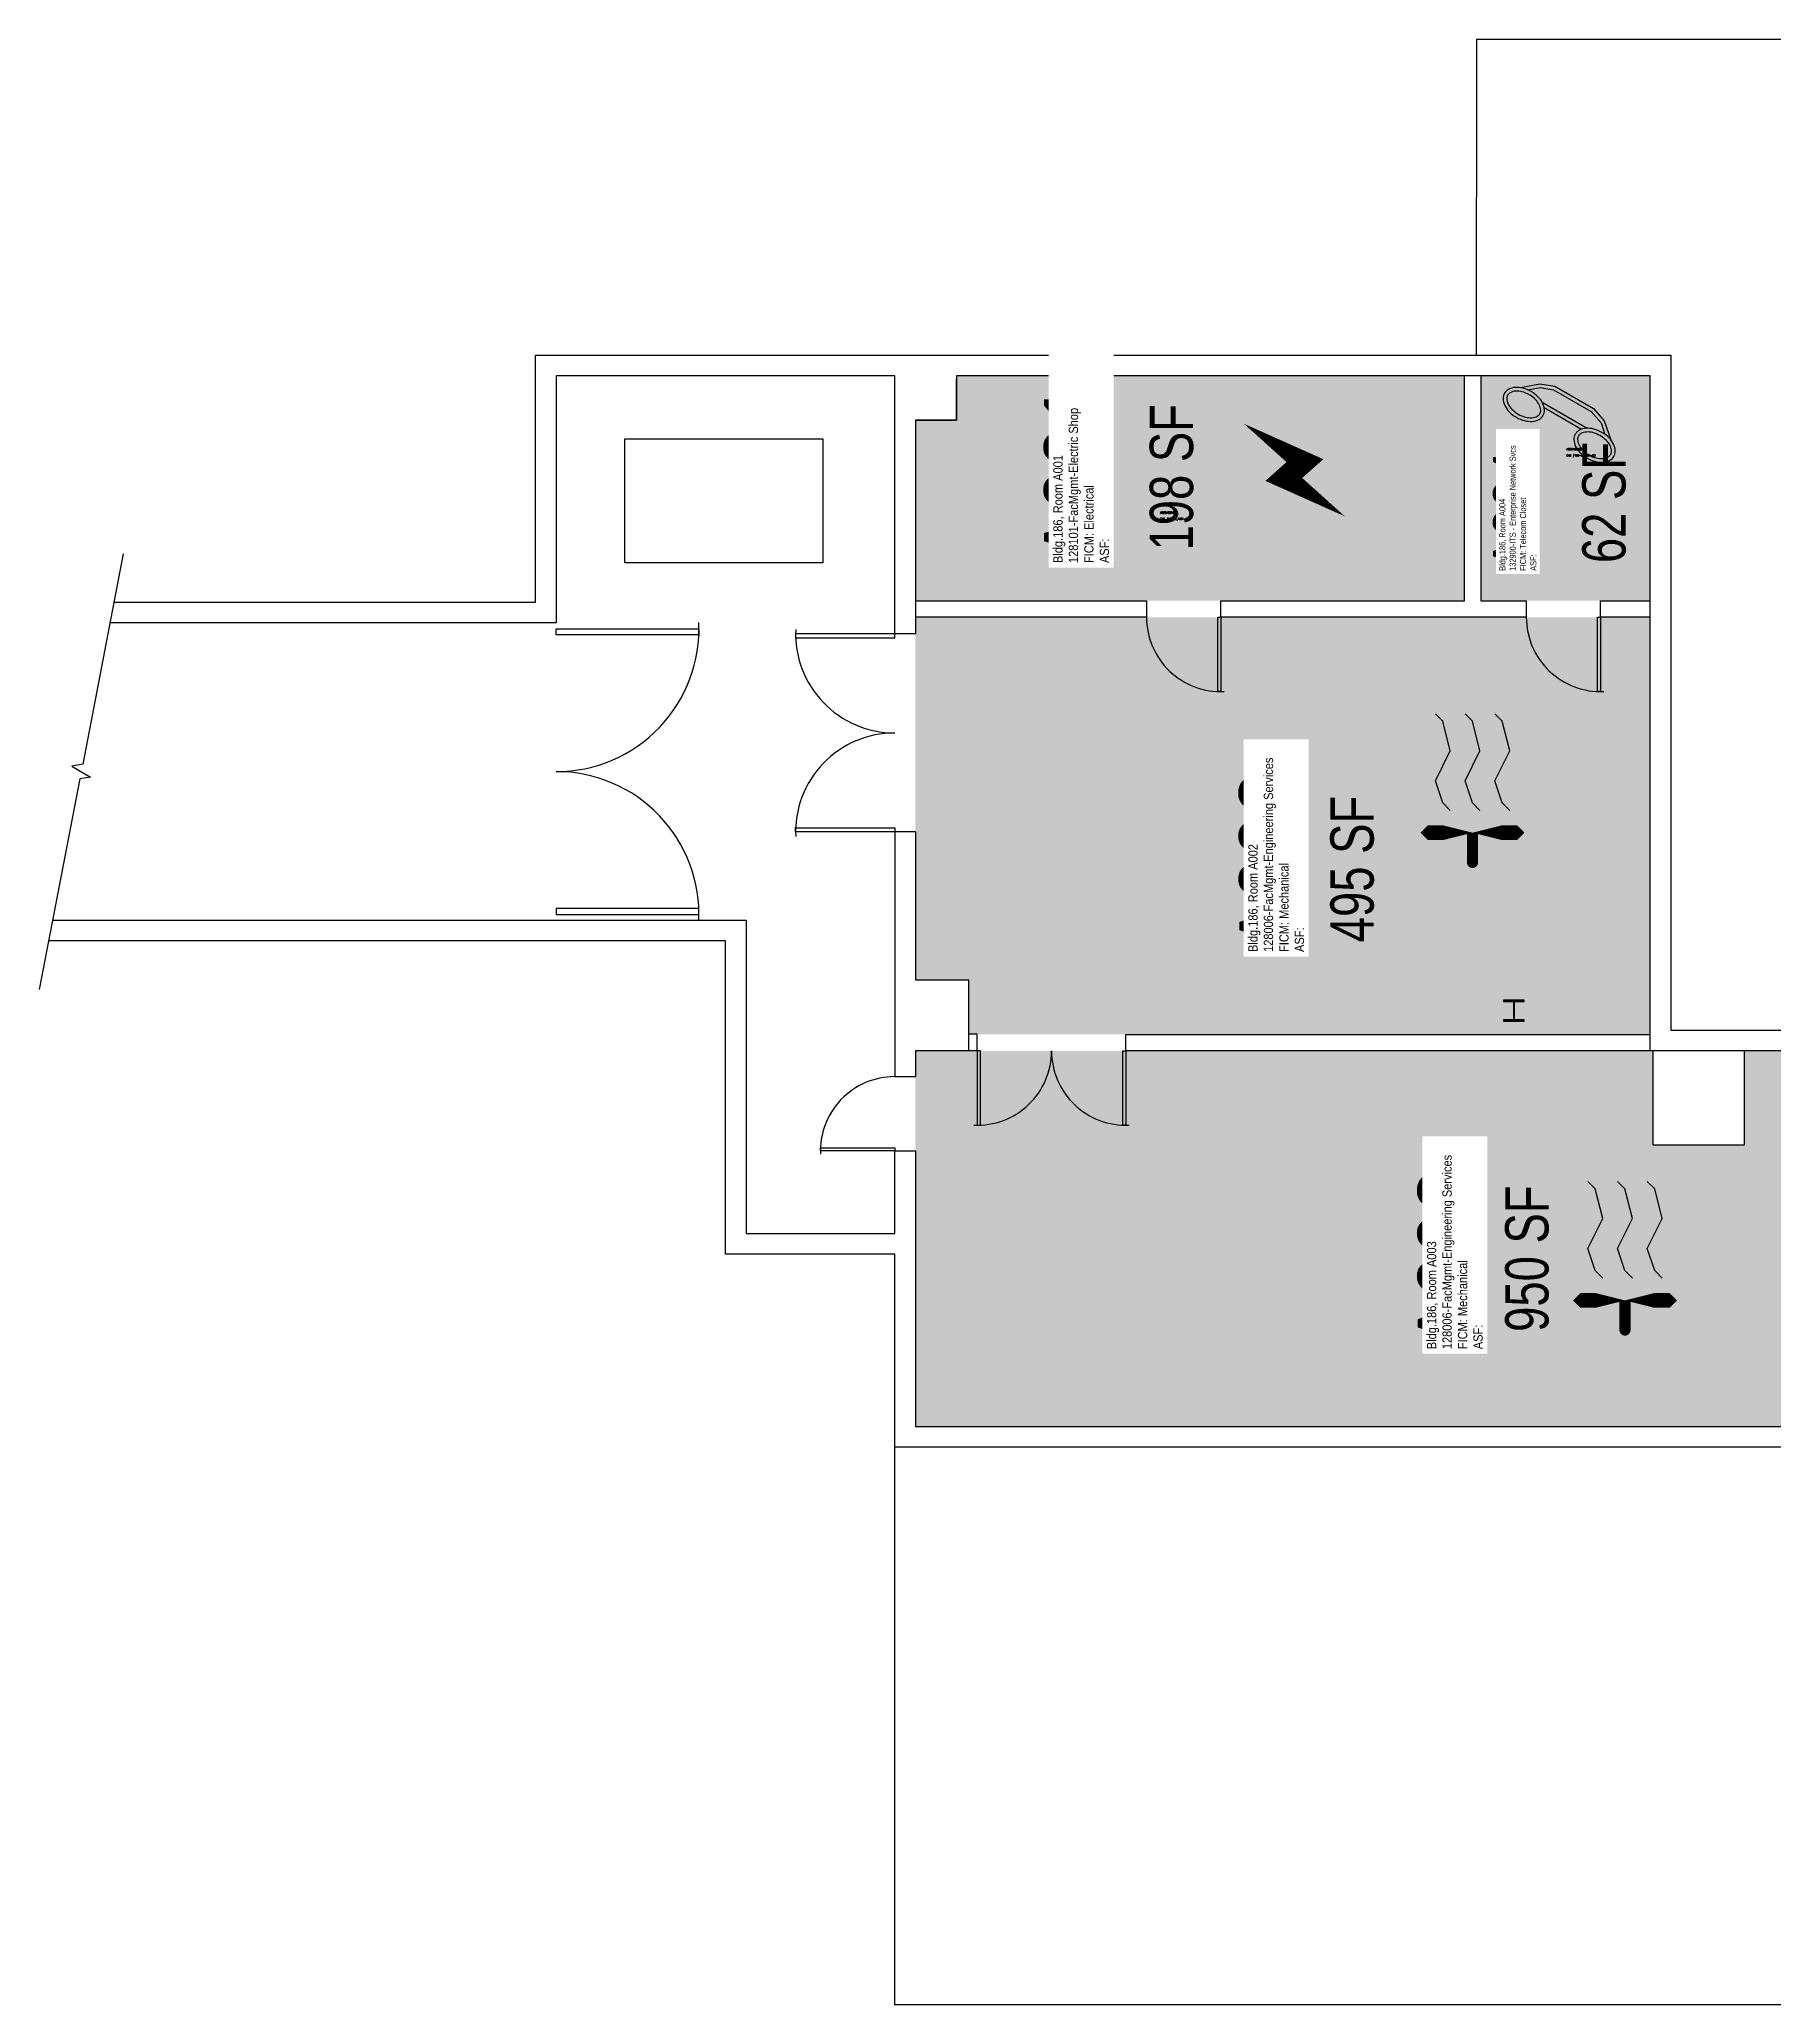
# Model space of a CAD drawing. Header units: inches. Extents: x -24 to 4860, y -169 to 5624.
# Drawn here: x 852 to 1693, y 731 to 1683 of the extents above; entities that cross this region are included whole.
import ezdxf
from ezdxf.enums import TextEntityAlignment as Align

# ---------------------------------------------------------------- set-up
doc = ezdxf.new("R2010")
doc.units = ezdxf.units.IN
doc.header["$LTSCALE"] = 10
doc.header["$MEASUREMENT"] = 0
doc.layers.get('0').update_dxf_attribs({"linetype": 'CONTINUOUS'})
for name, color, linetype in [('A-DOOR', 2, 'CONTINUOUS'), ('A-IDEN-CNUM', 7, 'CONTINUOUS'), ('A-IDEN-ICON', 4, 'CONTINUOUS'), ('A-IDEN-RNUM', 7, 'CONTINUOUS'), ('A-IDEN-SNUM', 4, 'CONTINUOUS'), ('A-IDEN-VNUM', 4, 'CONTINUOUS'), ('A-SITE', 3, 'CONTINUOUS'), ('A-WALL', 5, 'CONTINUOUS'), ('AREA-TEXT', 3, 'CONTINUOUS'), ('Rooms-Category-Color', 7, 'CONTINUOUS'), ('Rooms-College-Color', 7, 'CONTINUOUS'), ('Rooms-Department-Color', 7, 'CONTINUOUS'), ('Rooms-Division-Color', 7, 'CONTINUOUS'), ('Rooms-Information', 7, 'CONTINUOUS')]:
    doc.layers.add(name, color=color, linetype=linetype)
doc.styles.add('AREA', font='arial.ttf', dxfattribs={"width": 0.75, "height": 24})
doc.styles.add('ROOMSNUMBER', font='TXT.SHX', dxfattribs={"height": 1})
doc.styles.add('ROOMVNUMBER', font='arial.ttf', dxfattribs={"width": 0.85, "height": 30})

# ---------------------------------------------------------------- blocks, each defined once
blk = doc.blocks.new('W10X60')
h = blk.add_hatch()
h.set_pattern_fill('ANSI32', color=256, scale=1.5, style=0)
h.set_pattern_definition([(45, (5.04, 5.11), (-0.397748, 0.397748), []), (45, (5.30517, 5.11), (-0.397748, 0.397748), [])])
edge = h.paths.add_edge_path()
edge.add_line((10.08, 0), (10.08, 0.68))
edge.add_line((10.08, 0.68), (5.75, 0.68))
edge.add_arc((5.75, 1.18), 0.5, 180, 270, ccw=False)
edge.add_line((5.25, 1.18), (5.25, 9.04))
edge.add_arc((5.75, 9.04), 0.5, 90, 180, ccw=False)
edge.add_line((5.75, 9.54), (10.08, 9.54))
edge.add_line((10.08, 9.54), (10.08, 10.22))
edge.add_line((10.08, 10.22), (0, 10.22))
edge.add_line((0, 10.22), (0, 9.54))
edge.add_line((0, 9.54), (4.33, 9.54))
edge.add_arc((4.33, 9.04), 0.5, 0, 90, ccw=False)
edge.add_line((4.83, 9.04), (4.83, 1.18))
edge.add_arc((4.33, 1.18), 0.5, 270, 360, ccw=False)
edge.add_line((4.33, 0.68), (0, 0.68))
edge.add_line((0, 0.68), (0, 0))
edge.add_line((0, 0), (10.08, 0))
blk.add_lwpolyline([(10.08, 0), (10.08, 0.68), (10.08, 0.68), (5.75, 0.68, -0.414214), (5.25, 1.18), (5.25, 9.04, -0.414214), (5.75, 9.54), (10.08, 9.54), (10.08, 10.22), (0, 10.22), (0, 9.54), (4.33, 9.54, -0.414214), (4.83, 9.04), (4.83, 1.18, -0.414214), (4.33, 0.68), (0, 0.68), (0, 0)], format="xyb", close=True)
blk = doc.blocks.new('P30DR')
for p, q in [((0, 72), (36, 72)), ((0, 70.5), (0, 72)), ((36, 70.5), (0, 70.5)), ((36, 72), (36, 70.25)), ((36, 1.5), (0, 1.5)), ((0, 1.5), (0, 0)), ((0, 0), (36, 0)), ((36, 0), (36, 1.75))]:
    blk.add_line(p, q)
for centre, start, end in [((0, 72), 270, 2.56698), ((0, 0), 357.43302, 90)]:
    blk.add_arc(centre, 36, start, end)
blk = doc.blocks.new('CPELECT')
blk.add_lwpolyline([(0.0623, 0.0629, 0, 0.03, 0), (0.0105, -0.0168, 0.03, 0.03, 0), (-0.0105, 0.0068, 0.03, 0, 0), (-0.0623, -0.0729, 0.03, 0, 0)], format="xyseb")
blk = doc.blocks.new('CPMECH')
at = {"color": 0, "linetype": 'ByBlock'}
for p, q in [((0.005, 0.025), (0.015, 0.035)), ((0.015, 0.035), (0.045, 0.045)), ((0.045, 0.045), (0.085, 0.025)), ((0.085, 0.025), (0.125, 0.035)), ((0.125, 0.035), (0.135, 0.045)), ((0.015, -0.005), (0.045, 0.005)), ((0.045, 0.005), (0.085, -0.015)), ((0.125, -0.005), (0.135, 0.005)), ((0.005, -0.015), (0.015, -0.005)), ((0.085, -0.015), (0.125, -0.005)), ((0.005, -0.055), (0.015, -0.045)), ((0.015, -0.045), (0.045, -0.035)), ((0.045, -0.035), (0.085, -0.055)), ((0.085, -0.055), (0.125, -0.045)), ((0.125, -0.045), (0.135, -0.035))]:
    blk.add_line(p, q, dxfattribs=at)
for points in [[(-0.025, -0.005, 0, 0.02, 0), (-0.025, 0.035, 0.02, 0.02, 0), (-0.025, 0.055, 0.02, 0, 0), (-0.025, 0.065, 0, 0, 0)], [(-0.025, -0.005, 0, 0.02, 0), (-0.025, -0.045, 0.02, 0.02, 0), (-0.025, -0.065, 0.02, 0, 0), (-0.025, -0.075, 0, 0, 0)]]:
    blk.add_lwpolyline(points, format="xyseb", dxfattribs=at)
at = {"color": 0, "linetype": 'ByBlock', "const_width": 0.015}
blk.add_lwpolyline([(-0.025, -0.005), (-0.065, -0.005)], dxfattribs=at)
at = {"color": 0, "linetype": 'ByBlock', "const_width": 0.0075}
blk.add_lwpolyline([(-0.0682, -0.0069, 1), (-0.0618, -0.0031, 1)], format="xyb", close=True, dxfattribs=at)
blk = doc.blocks.new('CPPHONE')
at = {"color": 0, "linetype": 'ByBlock'}
for p, q in [((0.0169, 0.0279), (-0.0182, -0.0329)), ((0.0096, 0.0252), (-0.0196, -0.0252))]:
    blk.add_line(p, q, dxfattribs=at)
for points in [[(0.0288, 0.0786, 0.139889), (0.0216, 0.0804, 0.107118), (0.0122, 0.0781, 0.079812), (0.0039, 0.0722, 0.067459), (-0.0035, 0.0626, 0.067459), (-0.008, 0.0515, 0.079812), (-0.009, 0.0413, 0.107118), (-0.0064, 0.032, 0.139889), (-0.0012, 0.0267, 0.139889), (0.0061, 0.0248, 0.107118), (0.0155, 0.0272, 0.079812), (0.0238, 0.0331, 0.067459), (0.0312, 0.0426, 0.067459), (0.0357, 0.0538, 0.079812), (0.0367, 0.0639, 0.107118), (0.034, 0.0732, 0.139889)], [(0.0263, 0.0743, 0.139889), (0.0218, 0.0754, 0.107118), (0.0144, 0.0736, 0.079812), (0.0074, 0.0686, 0.067459), (0.0008, 0.0601, 0.067459), (-0.0032, 0.0502, 0.079812), (-0.004, 0.0417, 0.107118), (-0.0019, 0.0344, 0.139889), (0.0013, 0.031, 0.139889), (0.0059, 0.0298, 0.107118), (0.0133, 0.0317, 0.079812), (0.0203, 0.0367, 0.067459), (0.0268, 0.0451, 0.067459), (0.0309, 0.055, 0.079812), (0.0317, 0.0636, 0.107118), (0.0296, 0.0709, 0.139889)], [(-0.0262, -0.0167, 0.139889), (-0.0334, -0.0148, 0.107118), (-0.0428, -0.0172, 0.079812), (-0.0511, -0.0231, 0.067459), (-0.0585, -0.0326, 0.067459), (-0.063, -0.0438, 0.079812), (-0.064, -0.0539, 0.107118), (-0.0614, -0.0632, 0.139889), (-0.0562, -0.0686, 0.139889), (-0.0489, -0.0704, 0.107118), (-0.0395, -0.0681, 0.079812), (-0.0312, -0.0622, 0.067459), (-0.0238, -0.0526, 0.067459), (-0.0193, -0.0415, 0.079812), (-0.0183, -0.0313, 0.107118), (-0.021, -0.022, 0.139889)], [(-0.0287, -0.021, 0.139889), (-0.0332, -0.0198, 0.107118), (-0.0406, -0.0217, 0.079812), (-0.0476, -0.0267, 0.067459), (-0.0542, -0.0351, 0.067459), (-0.0582, -0.045, 0.079812), (-0.059, -0.0536, 0.107118), (-0.0569, -0.0609, 0.139889), (-0.0537, -0.0643, 0.139889), (-0.0491, -0.0654, 0.107118), (-0.0417, -0.0636, 0.079812), (-0.0347, -0.0586, 0.067459), (-0.0282, -0.0501, 0.067459), (-0.0241, -0.0402, 0.079812), (-0.0233, -0.0317, 0.107118), (-0.0254, -0.0244, 0.139889)]]:
    blk.add_lwpolyline(points, format="xyb", close=True, dxfattribs=at)
for points in [[(0.0364, 0.0572), (0.0417, 0.0308), (0.0382, 0.0108), (0.0082, -0.0411), (-0.0083, -0.0558), (-0.0338, -0.0645)], [(0.0334, 0.047), (0.0366, 0.0307), (0.0334, 0.0126), (0.0043, -0.0379), (-0.0109, -0.0514), (-0.0265, -0.0567)]]:
    blk.add_lwpolyline(points, dxfattribs=at)

msp = doc.modelspace()

# ---------------------------------------------------------------- hatches: boundary and pattern name
at = {"layer": 'Rooms-Category-Color', "true_color": 0xadadad}
for points in [[(1296.65, 1519.63), (1296.65, 1498.12), (1276.65, 1498.12), (1276.65, 1410.66), (1542.66, 1410.66), (1542.66, 1519.63)], [(1550.66, 1519.63), (1550.66, 1410.66), (1632.66, 1410.66), (1632.66, 1519.63)], [(1276.65, 1402.66), (1276.65, 1226.87), (1302.64, 1226.87), (1302.64, 1200.66), (1632.66, 1200.63), (1632.66, 1402.66)], [(1276.65, 1192.63), (1276.65, 1010.65), (1881.65, 1010.65), (1881.65, 1042.39), (1904.64, 1042.39), (1904.64, 1086.63), (2143.14, 1086.63), (2143.14, 1192.63), (1678.32, 1192.63), (1678.32, 1147.12), (1633.9, 1147.12), (1633.9, 1192.63)]]:
    msp.add_hatch(color=253, dxfattribs=at).paths.add_polyline_path(points)
at = {"layer": 'Rooms-College-Color', "true_color": 0xadadad}
for points in [[(1296.65, 1519.63), (1296.65, 1498.12), (1276.65, 1498.12), (1276.65, 1410.66), (1542.66, 1410.66), (1542.66, 1519.63)], [(1550.66, 1519.63), (1550.66, 1410.66), (1632.66, 1410.66), (1632.66, 1519.63)], [(1276.65, 1402.66), (1276.65, 1226.87), (1302.64, 1226.87), (1302.64, 1200.66), (1632.66, 1200.63), (1632.66, 1402.66)], [(1276.65, 1192.63), (1276.65, 1010.65), (1881.65, 1010.65), (1881.65, 1042.39), (1904.64, 1042.39), (1904.64, 1086.63), (2143.14, 1086.63), (2143.14, 1192.63), (1678.32, 1192.63), (1678.32, 1147.12), (1633.9, 1147.12), (1633.9, 1192.63)]]:
    msp.add_hatch(color=253, dxfattribs=at).paths.add_polyline_path(points)
at = {"layer": 'Rooms-Department-Color', "true_color": 0xacacac}
for points in [[(1296.65, 1519.63), (1296.65, 1498.12), (1276.65, 1498.12), (1276.65, 1410.66), (1542.66, 1410.66), (1542.66, 1519.63)], [(1550.66, 1519.63), (1550.66, 1410.66), (1632.66, 1410.66), (1632.66, 1519.63)], [(1276.65, 1402.66), (1276.65, 1226.87), (1302.64, 1226.87), (1302.64, 1200.66), (1632.66, 1200.63), (1632.66, 1402.66)], [(1276.65, 1192.63), (1276.65, 1010.65), (1881.65, 1010.65), (1881.65, 1042.39), (1904.64, 1042.39), (1904.64, 1086.63), (2143.14, 1086.63), (2143.14, 1192.63), (1678.32, 1192.63), (1678.32, 1147.12), (1633.9, 1147.12), (1633.9, 1192.63)]]:
    msp.add_hatch(color=253, dxfattribs=at).paths.add_polyline_path(points)
at = {"layer": 'Rooms-Division-Color', "true_color": 0xadadad}
for points in [[(1296.65, 1519.63), (1296.65, 1498.12), (1276.65, 1498.12), (1276.65, 1410.66), (1542.66, 1410.66), (1542.66, 1519.63)], [(1550.66, 1519.63), (1550.66, 1410.66), (1632.66, 1410.66), (1632.66, 1519.63)], [(1276.65, 1402.66), (1276.65, 1226.87), (1302.64, 1226.87), (1302.64, 1200.66), (1632.66, 1200.63), (1632.66, 1402.66)], [(1276.65, 1192.63), (1276.65, 1010.65), (1881.65, 1010.65), (1881.65, 1042.39), (1904.64, 1042.39), (1904.64, 1086.63), (2143.14, 1086.63), (2143.14, 1192.63), (1678.32, 1192.63), (1678.32, 1147.12), (1633.9, 1147.12), (1633.9, 1192.63)]]:
    msp.add_hatch(color=253, dxfattribs=at).paths.add_polyline_path(points)

# ---------------------------------------------------------------- linework, layer by layer
at = {"layer": 'A-DOOR'}
for p, q in [((1423.16, 1366.64), (1423.16, 1402.64)), ((1423.16, 1402.64), (1424.66, 1402.64)), ((1424.66, 1402.64), (1424.66, 1366.64)), ((1607.16, 1366.66), (1607.16, 1402.66)), ((1607.16, 1402.66), (1608.66, 1402.66)), ((1608.66, 1402.66), (1608.66, 1366.66)), ((1102.64, 1397.09), (1171.82, 1397.09)), ((1102.64, 1394.21), (1102.64, 1397.09)), ((1171.82, 1394.21), (1102.64, 1394.21)), ((1171.82, 1397.09), (1171.82, 1393.73)), ((1266.65, 1394.66), (1218.65, 1394.66)), ((1218.65, 1394.66), (1218.65, 1392.33)), ((1218.65, 1392.66), (1266.65, 1392.66)), ((1266.65, 1392.66), (1266.65, 1394.66)), ((1424.66, 1366.64), (1423.16, 1366.64)), ((1608.66, 1366.66), (1607.16, 1366.66)), ((1218.65, 1298.66), (1218.65, 1301)), ((1218.65, 1300.66), (1266.65, 1300.66)), ((1266.65, 1298.66), (1218.65, 1298.66)), ((1266.65, 1300.66), (1266.65, 1298.66)), ((1171.82, 1261.62), (1102.64, 1261.62)), ((1102.64, 1261.62), (1102.64, 1258.74)), ((1102.64, 1258.74), (1171.82, 1258.74)), ((1171.82, 1258.74), (1171.82, 1262.1)), ((1230.65, 1144.16), (1230.65, 1145.66)), ((1230.65, 1145.66), (1266.65, 1145.66)), ((1266.65, 1144.16), (1230.65, 1144.16)), ((1266.65, 1145.66), (1266.65, 1144.16))]:
    msp.add_line(p, q, dxfattribs=at)
for centre, radius, start, end in [((1102.64, 1397.09), 69.18, 270, 2.56698), ((1424.66, 1402.64), 36, 180, 272.56698), ((1608.66, 1402.66), 36, 180, 272.56698), ((1266.65, 1394.66), 48, 177.43302, 270), ((1266.65, 1298.66), 48, 90, 182.56698), ((1102.64, 1258.74), 69.18, 357.43302, 90), ((1266.65, 1144.16), 36, 90, 182.56698)]:
    msp.add_arc(centre, radius, start, end, dxfattribs=at)
at = {"layer": 'A-SITE'}
for p, q in [((1548.59, 1529.62), (1548.61, 1682.62)), ((1548.61, 1682.62), (1914.62, 1682.62)), ((1266.59, 1529.62), (1548.59, 1529.62)), ((1266.64, 730.62), (1266.65, 1000.62)), ((1914.6, 730.62), (1266.59, 730.62))]:
    msp.add_line(p, q, dxfattribs=at)
at = {"layer": 'A-WALL'}
for p, q in [((1642.66, 1528.12), (1642.66, 1406.22)), ((1266.65, 1519.63), (1102.64, 1519.63)), ((1102.64, 1519.63), (1102.64, 1399.91)), ((1266.65, 1394.66), (1266.65, 1519.63)), ((1542.66, 1519.63), (1296.65, 1519.63)), ((1296.65, 1519.63), (1296.65, 1498.12)), ((1296.65, 1498.12), (1296.65, 1518.12)), ((1632.66, 1519.63), (1542.66, 1519.63)), ((1542.66, 1410.66), (1542.66, 1519.63)), ((1550.66, 1519.63), (1550.66, 1410.66)), ((1632.66, 1402.66), (1632.66, 1519.63)), ((1276.65, 1498.12), (1296.65, 1498.12)), ((1296.65, 1498.12), (1276.65, 1498.12)), ((1276.65, 1498.12), (1276.65, 1402.66)), ((1276.65, 1410.66), (1388.66, 1410.66)), ((1388.66, 1410.66), (1388.66, 1404.66)), ((1388.66, 1410.66), (1388.66, 1402.66)), ((1424.66, 1404.66), (1424.66, 1410.66)), ((1424.66, 1402.66), (1424.66, 1410.66)), ((1424.66, 1410.66), (1542.66, 1410.66)), ((1550.66, 1410.66), (1572.66, 1410.66)), ((1572.66, 1410.66), (1572.66, 1402.66)), ((1608.66, 1402.66), (1608.66, 1410.66)), ((1608.66, 1410.66), (1632.66, 1410.66)), ((1102.64, 1399.91), (886.44, 1399.91)), ((1388.66, 1402.66), (1276.65, 1402.66)), ((1276.65, 1402.66), (1276.65, 1394.66)), ((1572.66, 1402.66), (1424.66, 1402.66)), ((1632.66, 1402.66), (1608.66, 1402.66)), ((1632.66, 1192.63), (1632.66, 1402.66)), ((1642.66, 1406.22), (1642.66, 1223.87)), ((1276.65, 1394.66), (1266.65, 1394.66)), ((1276.65, 1298.66), (1266.65, 1298.66)), ((858.68, 1255.91), (1194.65, 1255.91)), ((1194.65, 1255.91), (1194.65, 1104.16)), ((1302.64, 1226.87), (1276.65, 1226.87)), ((1302.64, 1192.63), (1302.64, 1226.87)), ((1306.64, 1200.66), (1302.64, 1200.66)), ((1306.64, 1192.63), (1306.64, 1200.63)), ((1378.64, 1192.63), (1378.64, 1200.63)), ((1378.64, 1200.63), (1632.66, 1200.63)), ((1302.64, 1192.63), (1276.65, 1192.63)), ((1276.65, 1192.63), (1276.65, 1180.16)), ((1306.64, 1192.63), (1302.64, 1192.63)), ((1632.66, 1192.63), (1378.64, 1192.63)), ((2143.14, 1192.63), (1632.66, 1192.63)), ((1266.65, 1180.16), (1276.65, 1180.16)), ((1266.65, 1180.16), (1276.65, 1180.16)), ((1266.65, 1104.16), (1266.65, 1144.16)), ((1266.65, 1144.16), (1276.65, 1144.16)), ((1276.65, 1144.16), (1276.65, 1010.65)), ((1194.65, 1104.16), (1266.65, 1104.16)), ((1276.65, 1010.65), (1881.65, 1010.65))]:
    msp.add_line(p, q, dxfattribs=at)
for points in [[(888.36, 1409.91), (1092.64, 1409.91), (1092.64, 1529.63), (1642.66, 1529.63), (1642.66, 1202.63), (1881.64, 1202.63), (1881.64, 1225.63), (1911.64, 1225.63), (1911.64, 1202.63), (2153.14, 1202.63), (2153.14, 1072.63), (1914.64, 1072.63), (1914.64, 1000.65), (1266.65, 1000.62), (1266.65, 1094.17), (1184.65, 1094.16), (1184.65, 1245.91), (856.75, 1245.91)], [(892.89, 1433.38), (873.24, 1331.45), (868.04, 1330.62), (877.07, 1325.21), (871.88, 1324.38), (852.23, 1222.44)], [(1266.65, 1298.66), (1266.65, 1180.16)], [(1276.65, 1298.66), (1276.65, 1226.87)], [(1276.65, 1298.66), (1276.65, 1226.87)], [(1266.65, 1226.87), (1266.65, 1190.87)]]:
    msp.add_lwpolyline(points, dxfattribs=at)
for points in [[(1135.84, 1489.02), (1231.84, 1489.02), (1231.84, 1429.02), (1135.84, 1429.02)], [(1678.32, 1192.63), (1633.9, 1192.63), (1633.9, 1147.12), (1678.32, 1147.12)]]:
    msp.add_lwpolyline(points, close=True, dxfattribs=at)
at = {"layer": 'A-WALL', "linetype": 'Continuous', "lineweight": 15}
msp.add_point((1566.62, 1210.38), dxfattribs=at)

# ---------------------------------------------------------------- block references
at = {"layer": 'A-DOOR', "rotation": 270}
msp.add_blockref('P30DR', (1306.64, 1192.63), dxfattribs=at)
at = {"layer": 'A-IDEN-ICON', "rotation": 90}
for name, p, xscale, yscale, zscale in [('CPPHONE', (1590.36, 1500.79), 360, 360, 360), ('CPELECT', (1458.48, 1473.98), 359.9999999987206, 359.9999999987206, 359.9999999987206), ('CPMECH', (1544.81, 1307.31), 360, 360, 360), ('CPMECH', (1618.66, 1080.78), 360, 360, 360)]:
    msp.add_blockref(name, p, dxfattribs=dict(at, xscale=xscale, yscale=yscale, zscale=zscale))
at = {"layer": 'A-WALL', "linetype": 'Continuous', "lineweight": 20}
msp.add_blockref('W10X60', (1561.6, 1207.03), dxfattribs=at)

# ---------------------------------------------------------------- texts
at = {"layer": 'A-IDEN-CNUM', "style": 'ROOMSNUMBER', "width": 0.85}
for s, p in [('CAD #186-0_A004-00', (1592.07, 1480.57)), ('CAD #186-0_A001-00', (1395.22, 1449.84)), ('CAD #186-0_A002-00', (1444.47, 1291.95)), ('CAD #186-0_A003-00', (1522.59, 1081.45))]:
    msp.add_text(s, height=1, rotation=360, dxfattribs=at).set_placement(p)
at = {"layer": 'A-IDEN-RNUM', "style": 'ROOMSNUMBER', "width": 0.85}
for s, p in [('A004-00', (1592.07, 1483.57)), ('A001-00', (1395.22, 1452.84)), ('A002-00', (1444.47, 1294.95)), ('A003-00', (1522.59, 1084.45))]:
    msp.add_text(s, height=1, rotation=360, dxfattribs=at).set_placement(p)
at = {"layer": 'A-IDEN-SNUM', "style": 'ROOMSNUMBER', "width": 0.85}
for s, p in [('1860A00400', (1592.07, 1483.57)), ('1860A00100', (1395.22, 1452.84)), ('1860A00200', (1444.47, 1294.95)), ('1860A00300', (1522.59, 1084.45))]:
    msp.add_text(s, height=1, rotation=360, dxfattribs=at).set_placement(p)
at = {"layer": 'A-IDEN-VNUM', "style": 'ROOMVNUMBER', "width": 0.85}
for s, height, p in [('A001', 31.5, (1354.8, 1472.6)), ('A004', 21, (1567.09, 1454.27)), ('A002', 31.5, (1449.29, 1284.21)), ('A003', 31.5, (1535.83, 1091.8))]:
    msp.add_text(s, height=height, rotation=90, dxfattribs=at).set_placement(p, align=Align.MIDDLE_CENTER)
at = {"layer": 'AREA-TEXT', "style": 'AREA', "width": 0.75}
for s, p in [('198 SF', (1400.72, 1470.47)), ('62 SF', (1610.24, 1458.25)), ('495 SF', (1488.21, 1280.72)), ('950 SF', (1572.91, 1091.98))]:
    msp.add_text(s, height=21, rotation=90, dxfattribs=at).set_placement(p, align=Align.MIDDLE_CENTER)

# ---------------------------------------------------------------- next in the draw order: texts
at = {"layer": 'Rooms-Information', "attachment_point": 7, "rotation": 90, "style": 'ROOMVNUMBER', "bg_fill": 3, "box_fill_scale": 1.5, "bg_fill_color": 256, "bg_fill_true_color": 13158600, "bg_fill_transparency": 0}
for s, insert, char_height, width in [('Bldg.186, Room A001^M^J128101-FacMgmt-Electric Shop^M^JFICM: Electrical^M^JASF: ', (1370.55, 1428.95), 4.5, 100.8), ('Bldg.186, Room A004^M^J132900-ITS - Enterprise Network Svcs^M^JFICM: Telecom Closet^M^JASF: ', (1577.59, 1425.17), 3, 67.2), ('Bldg.186, Room A002^M^J128006-FacMgmt-Engineering Services^M^JFICM: Mechanical^M^JASF: ', (1465.04, 1240.56), 4.5, 100.8), ('Bldg.186, Room A003^M^J128006-FacMgmt-Engineering Services^M^JFICM: Mechanical^M^JASF: ', (1551.58, 1048.14), 4.5, 100.8)]:
    msp.add_mtext(s, dxfattribs=dict(at, insert=insert, char_height=char_height, width=width))

doc.saveas('drawing.dxf')
